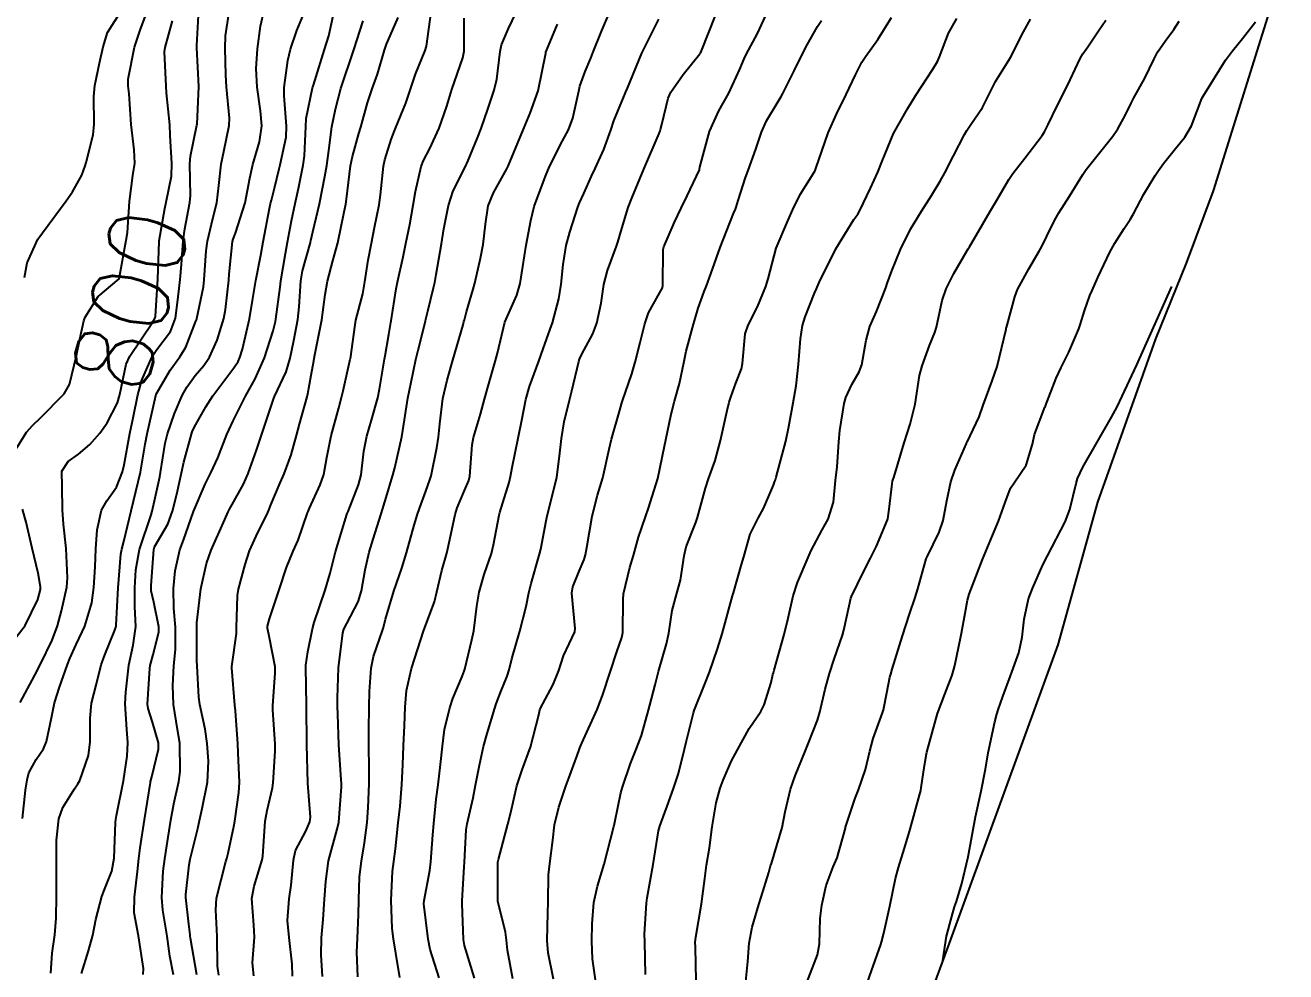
# Model space of a CAD drawing. Header units: metres. Extents: x 307586 to 320046, y 7427249 to 7434250.
# Drawn here: x 319616.2 to 319681.5, y 7428000.3 to 7428049.3 of the extents above; entities that cross this region are included whole.
import ezdxf
from ezdxf.enums import TextEntityAlignment as Align

# ---------------------------------------------------------------- set-up
doc = ezdxf.new("R2010")
doc.units = ezdxf.units.M
doc.header["$MEASUREMENT"] = 0
for name, color, linetype in [('Area', 45, 'Continuous'), ('Cotas', 45, 'Continuous'), ('Curvas de Nivel 1m', 11, 'Continuous'), ('Curvas de Nivel 5m', 15, 'Continuous')]:
    doc.layers.add(name, color=color, linetype=linetype)
doc.styles.add('Style-STANDARD', font='STANDARD.shx')

msp = doc.modelspace()

# ---------------------------------------------------------------- linework, layer by layer
at = {"layer": 'Area'}
msp.add_polyline3d([(319681.515, 7428052.785, 820.687), (319677.749, 7428040.725, 821.817), (319676.351, 7428036.979, 822.016), (319674.762, 7428033.068, 822.086), (319671.759, 7428024.615, 822.228), (319669.705, 7428017.219, 822.598), (319664.013, 7428001.587, 822.037), (319663.131, 7427999.196, 824.897), (319658.845, 7427986.339, 821.377), (319656.789, 7427981.357, 825.497), (319653.983, 7427972.74, 819.967), (319651.298, 7427965.698, 820.428), (319650.961, 7427964.068, 818.259), (319648.891, 7427958.048, 816.717), (319644.755, 7427947.407, 823.176)], dxfattribs=at)
at = {"layer": 'Curvas de Nivel 1m', "flags": 128}
for points, elevation in [([(319615.819, 7428027.423), (319616.318, 7428028.237), (319616.646, 7428028.604), (319617.02, 7428028.963), (319618.265, 7428030.212), (319618.544, 7428030.704), (319618.902, 7428032.202), (319619.071, 7428033.053), (319619.283, 7428033.995), (319619.355, 7428034.197), (319620.029, 7428035.255), (319621.113, 7428036.18), (319621.477, 7428038.175), (319621.533, 7428038.57), (319621.644, 7428040.173), (319621.811, 7428041.532), (319621.922, 7428042.169), (319621.879, 7428042.859), (319621.736, 7428044.172), (319621.636, 7428045.765), (319621.579, 7428046.175), (319621.582, 7428046.52), (319621.91, 7428048.17), (319622.208, 7428049.111), (319622.607, 7428050.16)], 799), ([(319616.099, 7428008.23), (319616.262, 7428009.703), (319616.35, 7428010.227), (319616.438, 7428010.585), (319616.809, 7428011.284), (319617.192, 7428011.842), (319617.348, 7428012.215), (319617.6, 7428013.447), (319617.76, 7428014.211), (319618.027, 7428015.033), (319618.435, 7428016.204), (319618.554, 7428016.517), (319618.878, 7428017.237), (319619.197, 7428017.889), (319619.333, 7428018.196), (319619.695, 7428019.402), (319619.799, 7428020.191), (319619.865, 7428021.255), (319619.902, 7428022.19), (319619.963, 7428023.179), (319620.202, 7428024.188), (319620.472, 7428024.68), (319620.975, 7428025.395), (319621.283, 7428026.176), (319621.365, 7428026.551), (319621.669, 7428028.17), (319621.838, 7428028.984), (319622.078, 7428030.164), (319622.28, 7428030.926), (319622.812, 7428032.154), (319623.067, 7428032.524), (319623.766, 7428033.453), (319624.025, 7428034.141), (319624.151, 7428035.086), (319624.272, 7428036.138), (319624.336, 7428036.923), (319624.426, 7428038.137), (319624.513, 7428038.762), (319624.771, 7428040.134), (319624.806, 7428040.485), (319624.777, 7428042.134), (319624.796, 7428042.525), (319625.138, 7428044.131), (319625.147, 7428044.187), (319625.233, 7428046.13), (319625.126, 7428048.131), (319625.127, 7428048.258), (319625.232, 7428050.13)], 801), ([(319616.209, 7428036.239), (319616.35, 7428037.002), (319616.905, 7428038.232), (319616.998, 7428038.367), (319617.136, 7428038.55), (319618.366, 7428040.212), (319618.693, 7428040.674), (319619.173, 7428041.547), (319619.349, 7428042.03), (319619.4, 7428042.198), (319619.765, 7428043.627), (319619.816, 7428044.194), (319619.803, 7428045.615), (319619.856, 7428046.194), (319620.098, 7428047.338), (319620.275, 7428048.19), (319620.513, 7428048.934), (319621.272, 7428050.129)], 798), ([(319617.575, 7428000.211), (319617.642, 7428001.257), (319617.781, 7428002.209), (319617.853, 7428003.067), (319617.862, 7428004.209), (319617.871, 7428005.069), (319617.86, 7428006.209), (319617.86, 7428007.105), (319617.985, 7428008.208), (319618.191, 7428008.794), (319618.789, 7428009.763), (319618.97, 7428010.02), (319619.069, 7428010.197), (319619.518, 7428011.488), (319619.614, 7428012.192), (319619.603, 7428013.424), (319619.683, 7428014.192), (319619.916, 7428015.126), (319620.184, 7428016.187), (319620.36, 7428016.695), (319620.89, 7428017.977), (319620.939, 7428018.133), (319620.947, 7428018.179), (319620.947, 7428018.233), (319621.057, 7428020.178), (319621.196, 7428021.919), (319621.247, 7428022.175), (319621.352, 7428022.579), (319621.732, 7428024.168), (319621.977, 7428025.164), (319622.21, 7428026.162), (319622.454, 7428027.608), (319622.552, 7428028.157), (319623.008, 7428030.126), (319623.014, 7428030.15), (319623.018, 7428030.165), (319623.034, 7428030.206), (319623.748, 7428031.448), (319624.247, 7428032.138), (319624.563, 7428032.64), (319625.081, 7428033.976), (319625.126, 7428034.086), (319625.135, 7428034.129), (319625.47, 7428035.764), (319625.513, 7428036.126), (319625.619, 7428037.634), (319625.677, 7428038.125), (319625.959, 7428039.307), (319626.173, 7428040.12), (319626.271, 7428041.015), (319626.39, 7428042.118), (319626.537, 7428042.769), (319626.809, 7428044.114), (319626.823, 7428044.5), (319626.676, 7428046.116), (319626.632, 7428046.723), (319626.592, 7428048.117), (319626.614, 7428048.762), (319626.821, 7428050.115)], 802), ([(319619.159, 7428000.195), (319619.516, 7428001.366), (319619.741, 7428002.19), (319619.907, 7428002.992), (319620.216, 7428004.185), (319620.351, 7428004.559), (319620.736, 7428005.506), (319620.85, 7428006.178), (319620.925, 7428008.023), (319620.936, 7428008.178), (319620.98, 7428008.382), (319621.339, 7428010.172), (319621.529, 7428011.452), (319621.567, 7428012.169), (319621.502, 7428012.843), (319621.428, 7428014.171), (319621.455, 7428014.777), (319621.613, 7428016.169), (319621.842, 7428017.202), (319621.981, 7428018.164), (319621.923, 7428019.185), (319621.914, 7428020.165), (319621.98, 7428021.111), (319622.166, 7428022.162), (319622.76, 7428023.952), (319622.822, 7428024.152), (319622.973, 7428024.835), (319623.213, 7428025.925), (319623.255, 7428026.147), (319623.492, 7428027.661), (319623.605, 7428028.144), (319623.971, 7428029.193), (319624.365, 7428030.137), (319624.607, 7428030.566), (319625.048, 7428031.164), (319625.486, 7428031.696), (319625.779, 7428032.123), (319626.188, 7428033.002), (319626.537, 7428034.115), (319626.622, 7428034.583), (319626.78, 7428036.113), (319626.807, 7428036.422), (319626.982, 7428038.112), (319627.011, 7428038.235), (319627.137, 7428038.539), (319627.633, 7428040.103), (319627.879, 7428041.393), (319628.028, 7428042.097), (319628.368, 7428043.266), (319628.494, 7428044.091), (319628.426, 7428044.881), (319628.25, 7428046.095), (319628.21, 7428047.063), (319628.265, 7428048.095), (319628.43, 7428049.258), (319628.617, 7428050.09)], 803), ([(319622.347, 7428000.155), (319622.369, 7428000.463), (319622.114, 7428002.159), (319621.89, 7428003.338), (319621.898, 7428004.162), (319622.061, 7428005.485), (319622.134, 7428006.159), (319622.2, 7428006.709), (319622.421, 7428008.155), (319622.729, 7428010.087), (319622.737, 7428010.151), (319622.747, 7428010.197), (319622.796, 7428010.386), (319623.144, 7428011.821), (319623.139, 7428012.147), (319622.834, 7428013.217), (319622.606, 7428013.919), (319622.582, 7428014.154), (319622.701, 7428015.992), (319622.719, 7428016.152), (319622.746, 7428016.27), (319622.871, 7428016.718), (319623.163, 7428017.873), (319623.165, 7428018.147), (319622.906, 7428019.429), (319622.773, 7428020.014), (319622.77, 7428020.152), (319622.775, 7428020.292), (319622.903, 7428022.151), (319622.944, 7428022.291), (319623.622, 7428023.477), (319623.874, 7428024.141), (319624.093, 7428025.022), (319624.337, 7428026.137), (319624.46, 7428026.674), (319624.854, 7428028.132), (319624.894, 7428028.251), (319625.017, 7428028.51), (319625.599, 7428029.552), (319625.956, 7428030.121), (319626.42, 7428030.739), (319627.055, 7428031.572), (319627.27, 7428031.896), (319627.366, 7428032.105), (319627.495, 7428032.532), (319627.855, 7428034.098), (319628.031, 7428035.164), (319628.184, 7428036.094), (319628.445, 7428037.409), (319628.566, 7428038.088), (319628.893, 7428039.826), (319628.954, 7428040.083), (319628.994, 7428040.244), (319629.166, 7428040.945), (319629.39, 7428041.868), (319629.44, 7428042.077), (319629.759, 7428043.513), (319629.78, 7428044.074), (319629.653, 7428045.65), (319629.657, 7428046.076), (319629.845, 7428047.476), (319629.975, 7428048.073), (319630.304, 7428049.029), (319630.747, 7428050.065)], 804), ([(319628.081, 7428000.086), (319628.014, 7428000.756), (319628.122, 7428002.086), (319628.09, 7428002.705), (319627.984, 7428004.087), (319628.092, 7428004.724), (319628.516, 7428006.082), (319628.551, 7428006.277), (319628.665, 7428008.081), (319628.679, 7428008.176), (319628.779, 7428008.647), (319629.054, 7428009.813), (319629.084, 7428010.077), (319629.184, 7428011.71), (319629.183, 7428012.076), (319629.062, 7428013.856), (319629.062, 7428014.078), (319629.194, 7428015.75), (319629.179, 7428016.077), (319628.888, 7428017.58), (319628.791, 7428018.081), (319628.793, 7428018.182), (319628.898, 7428018.572), (319629.274, 7428019.712), (319629.389, 7428020.075), (319629.779, 7428021.223), (319630.124, 7428022.068), (319630.37, 7428022.645), (319630.865, 7428024.061), (319630.892, 7428024.133), (319630.966, 7428024.296), (319631.525, 7428025.511), (319631.712, 7428026.049), (319631.87, 7428026.915), (319632.086, 7428028.044), (319632.476, 7428029.487), (319632.624, 7428030.036), (319632.703, 7428030.37), (319633.061, 7428031.93), (319633.079, 7428032.014), (319633.083, 7428032.03), (319633.322, 7428033.786), (319633.37, 7428034.027), (319633.728, 7428035.4), (319633.838, 7428036.023), (319634.008, 7428037.137), (319634.169, 7428038.02), (319634.329, 7428038.83), (319634.565, 7428040.016), (319634.641, 7428040.534), (319634.795, 7428042.014), (319634.862, 7428042.337), (319635.197, 7428043.398), (319635.362, 7428043.848), (319635.43, 7428044.008), (319635.953, 7428045.272), (319636.196, 7428046), (319636.46, 7428046.778), (319636.949, 7428047.993), (319637.015, 7428048.233), (319637.273, 7428049.99)], 808), ([(319635.639, 7427999.996), (319635.439, 7428001.251), (319635.311, 7428002.001), (319635.239, 7428002.533), (319635.185, 7428004.003), (319635.262, 7428005.486), (319635.324, 7428006.001), (319635.412, 7428006.652), (319635.564, 7428007.998), (319635.656, 7428008.871), (319635.743, 7428009.996), (319635.794, 7428011.01), (319635.84, 7428011.995), (319635.877, 7428013.038), (319635.914, 7428013.994), (319635.995, 7428014.854), (319636.243, 7428015.989), (319636.893, 7428017.98), (319637.429, 7428019.454), (319637.56, 7428019.974), (319637.825, 7428021.075), (319638.07, 7428021.969), (319638.236, 7428022.681), (319638.508, 7428023.965), (319638.614, 7428024.317), (319638.982, 7428025.207), (319639.208, 7428025.74), (319639.259, 7428025.957), (319639.39, 7428027.575), (319639.463, 7428027.956), (319639.811, 7428029.166), (319640.024, 7428029.95), (319640.247, 7428030.746), (319640.592, 7428031.945), (319640.691, 7428032.32), (319641.083, 7428033.94), (319641.708, 7428035.327), (319641.881, 7428035.928), (319642.005, 7428036.81), (319642.191, 7428037.924), (319642.426, 7428039.201), (319642.595, 7428039.918), (319643.177, 7428041.496), (319643.3, 7428041.79), (319643.351, 7428041.908), (319643.969, 7428043.129), (319644.372, 7428043.898), (319644.605, 7428044.503), (319644.904, 7428045.893), (319644.966, 7428046.162), (319645.243, 7428046.908), (319645.53, 7428047.607), (319645.641, 7428047.886), (319646.106, 7428049.04), (319646.465, 7428049.878)], 812), ([(319625.129, 7428000.123), (319624.796, 7428002.034), (319624.786, 7428002.129), (319624.783, 7428002.208), (319624.709, 7428002.763), (319624.562, 7428004.132), (319624.56, 7428004.296), (319624.74, 7428005.824), (319624.792, 7428006.129), (319625.176, 7428007.714), (319625.271, 7428008.123), (319625.406, 7428008.747), (319625.677, 7428010.117), (319625.729, 7428011.196), (319625.671, 7428012.117), (319625.569, 7428012.858), (319625.293, 7428014.123), (319625.233, 7428014.508), (319625.141, 7428016.126), (319625.134, 7428016.393), (319625.13, 7428018.126), (319625.135, 7428018.366), (319625.339, 7428020.124), (319625.626, 7428021.427), (319625.865, 7428022.116), (319626.573, 7428023.72), (319626.758, 7428024.103), (319626.828, 7428024.239), (319626.969, 7428024.489), (319627.551, 7428025.535), (319627.795, 7428026.098), (319628.219, 7428027.306), (319628.486, 7428028.088), (319629.03, 7428029.742), (319629.112, 7428030), (319629.146, 7428030.079), (319629.76, 7428031.365), (319629.966, 7428032.071), (319630.154, 7428032.987), (319630.356, 7428034.067), (319630.428, 7428034.731), (319630.509, 7428036.066), (319630.594, 7428036.59), (319631.011, 7428038.061), (319631.037, 7428038.158), (319631.138, 7428038.612), (319631.476, 7428040.055), (319631.757, 7428041.469), (319631.856, 7428042.05), (319631.967, 7428042.824), (319632.13, 7428044.046), (319632.304, 7428044.957), (319632.595, 7428046.04), (319633.253, 7428048.03), (319633.748, 7428049.545)], 806), ([(319626.274, 7428000.106), (319626.21, 7428000.577), (319626.187, 7428002.108), (319626.113, 7428003.505), (319626.151, 7428004.109), (319626.641, 7428006), (319626.669, 7428006.101), (319626.682, 7428006.163), (319626.748, 7428006.432), (319627.051, 7428007.815), (319627.1, 7428008.097), (319627.31, 7428009.572), (319627.344, 7428010.094), (319627.278, 7428011.634), (319627.252, 7428012.096), (319627.129, 7428013.808), (319627.104, 7428014.097), (319626.944, 7428016.028), (319626.945, 7428016.099), (319627.177, 7428017.81), (319627.186, 7428018.097), (319627.229, 7428019.778), (319627.281, 7428020.096), (319627.635, 7428021.39), (319627.866, 7428022.091), (319628.197, 7428022.841), (319628.804, 7428024.082), (319628.856, 7428024.19), (319628.969, 7428024.47), (319629.448, 7428025.613), (319629.649, 7428026.073), (319630.017, 7428027.055), (319630.293, 7428028.067), (319630.443, 7428028.641), (319630.848, 7428030.062), (319630.885, 7428030.212), (319631.05, 7428031.18), (319631.186, 7428031.933), (319631.208, 7428032.058), (319631.248, 7428032.24), (319631.601, 7428034.052), (319631.783, 7428035.37), (319631.899, 7428036.048), (319632.18, 7428037.1), (319632.432, 7428038.041), (319632.762, 7428039.649), (319632.838, 7428040.035), (319632.886, 7428040.305), (319633.096, 7428042.031), (319633.188, 7428042.515), (319633.525, 7428043.702), (319633.616, 7428044.026), (319633.961, 7428045.283), (319634.218, 7428046.02), (319634.49, 7428046.768), (319634.851, 7428048.014), (319634.949, 7428048.32), (319635.263, 7428049.044), (319635.561, 7428049.716)], 807), ([(319630.082, 7428000.066), (319630.065, 7428000.683), (319629.907, 7428002.068), (319629.827, 7428002.953), (319629.911, 7428004.068), (319630.019, 7428004.778), (319630.139, 7428006.066), (319630.246, 7428006.577), (319630.768, 7428007.566), (319630.984, 7428008.057), (319631.011, 7428008.293), (319630.882, 7428010.059), (319630.823, 7428012.06), (319630.81, 7428014.06), (319630.807, 7428014.097), (319630.767, 7428016.061), (319630.774, 7428016.161), (319630.881, 7428016.851), (319631.127, 7428018.056), (319631.214, 7428018.373), (319631.778, 7428020.047), (319632.033, 7428020.937), (319632.316, 7428022.039), (319632.903, 7428023.972), (319632.922, 7428024.031), (319632.935, 7428024.059), (319632.964, 7428024.126), (319633.509, 7428025.501), (319633.632, 7428026.024), (319633.77, 7428027.258), (319633.93, 7428028.021), (319634.177, 7428028.862), (319634.497, 7428030.015), (319634.594, 7428030.46), (319634.847, 7428032.012), (319634.88, 7428032.196), (319635.076, 7428033.297), (319635.183, 7428033.908), (319635.202, 7428034.009), (319635.448, 7428035.666), (319635.52, 7428036.006), (319635.819, 7428037.31), (319635.96, 7428038.002), (319636.154, 7428038.988), (319636.336, 7428039.998), (319636.454, 7428040.707), (319636.748, 7428041.994), (319636.869, 7428042.31), (319637.192, 7428042.933), (319637.679, 7428043.983), (319638.072, 7428045.126), (319638.337, 7428045.973), (319638.9, 7428047.616), (319638.965, 7428047.964), (319638.977, 7428049.671)], 809), ([(319633.472, 7428000.022), (319633.414, 7428001.301), (319633.442, 7428002.023), (319633.496, 7428003.241), (319633.517, 7428004.022), (319633.554, 7428005.209), (319633.653, 7428006.021), (319633.819, 7428006.963), (319633.95, 7428008.018), (319634.003, 7428008.795), (319634.05, 7428010.017), (319634.048, 7428010.774), (319634.037, 7428012.018), (319634.042, 7428012.806), (319634.055, 7428014.018), (319634.071, 7428014.802), (319634.159, 7428016.017), (319634.281, 7428016.614), (319634.759, 7428018.011), (319634.793, 7428018.112), (319634.898, 7428018.543), (319635.329, 7428020.004), (319635.744, 7428021.184), (319635.995, 7428021.994), (319636.385, 7428023.416), (319636.559, 7428023.986), (319636.663, 7428024.289), (319636.981, 7428025.182), (319637.194, 7428025.774), (319637.257, 7428025.977), (319637.555, 7428027.426), (319637.638, 7428027.974), (319637.721, 7428028.674), (319637.873, 7428029.977), (319638.091, 7428030.93), (319638.394, 7428031.97), (319638.914, 7428033.796), (319638.96, 7428033.962), (319638.988, 7428034.058), (319639.09, 7428034.459), (319639.431, 7428035.634), (319639.523, 7428035.956), (319639.827, 7428037.252), (319639.956, 7428037.952), (319640.081, 7428039.013), (319640.223, 7428039.949), (319640.485, 7428040.624), (319641.182, 7428041.865), (319641.223, 7428041.939), (319641.255, 7428042.01), (319642.042, 7428043.927), (319642.386, 7428044.752), (319642.809, 7428045.916), (319643.196, 7428047.854), (319643.208, 7428047.911), (319643.254, 7428048.028), (319643.812, 7428049.36)], 811), ([(319637.686, 7427999.97), (319637.219, 7428001.45), (319637.11, 7428001.976), (319636.892, 7428003.808), (319636.898, 7428003.978), (319637.188, 7428005.534), (319637.245, 7428005.975), (319637.357, 7428007.385), (319637.398, 7428007.974), (319637.526, 7428009.232), (319637.624, 7428009.972), (319637.751, 7428011.029), (319637.851, 7428011.97), (319637.963, 7428012.837), (319638.223, 7428013.966), (319638.379, 7428014.436), (319638.867, 7428015.585), (319638.973, 7428015.857), (319639.003, 7428015.959), (319639.363, 7428017.481), (319639.468, 7428017.954), (319639.63, 7428019.229), (319639.745, 7428019.952), (319640.015, 7428020.86), (319640.389, 7428021.946), (319640.499, 7428022.393), (319640.789, 7428023.942), (319640.826, 7428024.081), (319640.972, 7428024.567), (319641.298, 7428025.626), (319641.373, 7428025.934), (319641.466, 7428026.401), (319641.777, 7428027.929), (319641.961, 7428028.864), (319642.174, 7428029.923), (319642.363, 7428030.601), (319642.836, 7428031.913), (319643.069, 7428032.547), (319643.424, 7428033.562), (319643.541, 7428033.905), (319643.87, 7428035.134), (319643.989, 7428035.901), (319644.098, 7428036.925), (319644.255, 7428037.899), (319644.437, 7428038.6), (319644.862, 7428039.893), (319644.942, 7428040.106), (319645.164, 7428040.597), (319645.575, 7428041.488), (319645.759, 7428041.884), (319646.206, 7428042.867), (319646.569, 7428043.876), (319646.726, 7428044.359), (319647.228, 7428045.574), (319647.318, 7428045.782), (319647.35, 7428045.868), (319647.426, 7428046.058), (319648.178, 7428047.856), (319649.046, 7428049.618)], 813), ([(319639.511, 7427999.952), (319638.997, 7428001.658), (319638.944, 7428001.958), (319638.871, 7428003.809), (319638.872, 7428003.959), (319638.974, 7428005.733), (319638.985, 7428005.958), (319639.078, 7428007.649), (319639.124, 7428007.956), (319639.438, 7428009.302), (319639.568, 7428009.952), (319639.763, 7428010.996), (319639.975, 7428011.948), (319640.156, 7428012.621), (319640.554, 7428013.943), (319640.63, 7428014.158), (319640.855, 7428014.752), (319641.199, 7428015.604), (319641.308, 7428015.933), (319641.45, 7428016.503), (319641.851, 7428017.926), (319642.189, 7428019.204), (319642.33, 7428019.919), (319642.446, 7428020.391), (319642.882, 7428021.911), (319642.946, 7428022.182), (319643.219, 7428023.649), (319643.273, 7428023.907), (319643.622, 7428025.265), (319643.763, 7428025.902), (319643.906, 7428026.999), (319644.01, 7428027.9), (319644.152, 7428028.769), (319644.422, 7428029.896), (319644.551, 7428030.384), (319644.908, 7428031.892), (319644.944, 7428032.011), (319645.067, 7428032.277), (319645.633, 7428033.329), (319645.845, 7428033.882), (319646.059, 7428034.92), (319646.21, 7428035.879), (319646.39, 7428036.607), (319646.865, 7428037.873), (319646.938, 7428038.069), (319647.142, 7428038.775), (319647.472, 7428039.865), (319647.653, 7428040.355), (319648.284, 7428041.853), (319649.064, 7428043.705), (319649.124, 7428043.841), (319649.144, 7428043.901), (319649.208, 7428044.176), (319649.536, 7428045.529), (319649.674, 7428045.836), (319650.321, 7428046.75), (319651.183, 7428047.821), (319651.208, 7428047.866), (319651.255, 7428047.98), (319651.99, 7428049.809)], 814), ([(319643.607, 7427999.901), (319643.324, 7428001.273), (319643.265, 7428001.904), (319643.302, 7428003.319), (319643.319, 7428003.904), (319643.342, 7428005.306), (319643.406, 7428005.903), (319643.556, 7428007.112), (319643.656, 7428007.901), (319643.875, 7428008.806), (319644.234, 7428009.896), (319644.385, 7428010.308), (319644.817, 7428011.486), (319644.926, 7428011.783), (319644.97, 7428011.888), (319645.074, 7428012.135), (319645.856, 7428013.875), (319646.136, 7428014.589), (319646.549, 7428015.865), (319646.883, 7428016.859), (319647.145, 7428017.603), (319647.188, 7428017.857), (319647.205, 7428019.562), (319647.23, 7428019.857), (319647.559, 7428021.229), (319647.736, 7428021.852), (319648.002, 7428022.799), (319648.356, 7428023.846), (319648.523, 7428024.291), (319648.993, 7428025.84), (319649.343, 7428027.504), (319649.41, 7428027.836), (319649.684, 7428029.175), (319649.863, 7428029.832), (319650.122, 7428030.754), (319650.341, 7428031.827), (319650.464, 7428032.431), (319650.846, 7428033.822), (319650.904, 7428034.004), (319651.095, 7428034.648), (319651.403, 7428035.521), (319651.52, 7428035.814), (319651.746, 7428036.438), (319652.233, 7428037.803), (319652.918, 7428039.561), (319653.018, 7428039.792), (319653.053, 7428039.893), (319653.16, 7428040.236), (319653.539, 7428041.424), (319653.674, 7428041.785), (319654.08, 7428042.895), (319654.377, 7428043.778), (319654.635, 7428044.352), (319655.227, 7428045.352), (319655.388, 7428045.611), (319655.478, 7428045.768), (319656.056, 7428046.951), (319656.457, 7428047.758), (319656.727, 7428048.287), (319657.275, 7428049.24), (319657.478, 7428049.549)], 816), ([(319645.78, 7427999.873), (319645.613, 7428000.952), (319645.59, 7428001.877), (319645.603, 7428002.768), (319645.686, 7428003.876), (319645.883, 7428004.726), (319646.22, 7428005.868), (319646.728, 7428007.817), (319646.74, 7428007.86), (319646.775, 7428008.037), (319647.087, 7428009.56), (319647.17, 7428009.856), (319647.588, 7428011.075), (319647.894, 7428011.849), (319648.147, 7428012.53), (319648.513, 7428013.843), (319648.584, 7428014.105), (319648.863, 7428015.158), (319649.008, 7428015.701), (319649.043, 7428015.838), (319649.448, 7428017.274), (319649.564, 7428017.833), (319649.738, 7428018.998), (319649.96, 7428019.83), (319650.177, 7428020.574), (319650.368, 7428021.826), (319650.474, 7428022.298), (319650.96, 7428023.555), (319651.048, 7428023.819), (319651.462, 7428025.337), (319651.622, 7428025.811), (319651.962, 7428026.765), (319652.246, 7428027.802), (319652.593, 7428029.361), (319652.699, 7428029.795), (319652.779, 7428030.052), (319653.048, 7428030.775), (319653.325, 7428031.521), (319653.38, 7428031.787), (319653.531, 7428033.333), (319653.671, 7428033.784), (319654.153, 7428034.724), (319654.591, 7428035.775), (319654.714, 7428036.177), (319655.133, 7428037.77), (319655.735, 7428039.176), (319655.99, 7428039.762), (319656.379, 7428040.544), (319657.138, 7428041.75), (319657.153, 7428041.781), (319657.184, 7428041.89), (319657.814, 7428043.741), (319658.25, 7428044.702), (319658.761, 7428045.727), (319659.243, 7428046.733), (319659.568, 7428047.398), (319659.773, 7428047.715), (319660.398, 7428048.576), (319661.095, 7428049.702)], 817), ([(319648.366, 7428000.155), (319648.321, 7428001.844), (319648.318, 7428002.233), (319648.417, 7428003.843), (319648.454, 7428004.115), (319648.753, 7428005.84), (319649.027, 7428007.581), (319649.096, 7428007.837), (319649.555, 7428009.063), (319649.837, 7428009.83), (319650.066, 7428010.565), (319650.389, 7428011.824), (319650.472, 7428012.178), (319650.842, 7428013.706), (319650.877, 7428013.819), (319651.448, 7428015.228), (319651.677, 7428015.808), (319652.095, 7428017.012), (319652.338, 7428017.798), (319652.873, 7428019.751), (319652.882, 7428019.79), (319652.888, 7428019.816), (319652.915, 7428019.92), (319653.341, 7428021.382), (319653.447, 7428021.785), (319653.79, 7428022.946), (319654.194, 7428023.778), (319654.469, 7428024.276), (319654.989, 7428025.491), (319655.064, 7428025.697), (319655.088, 7428025.769), (319655.131, 7428025.904), (319655.624, 7428027.761), (319655.783, 7428028.521), (319656.014, 7428029.755), (319656.161, 7428030.638), (319656.291, 7428031.752), (319656.388, 7428033.069), (319656.5, 7428033.756), (319656.638, 7428034.206), (319657.108, 7428035.437), (319657.208, 7428035.652), (319657.25, 7428035.748), (319657.349, 7428035.98), (319658.21, 7428037.734), (319659.156, 7428039.24), (319659.351, 7428039.527), (319659.463, 7428039.717), (319660.02, 7428040.866), (319660.393, 7428041.708), (319660.621, 7428042.273), (319661.203, 7428043.7), (319661.929, 7428044.983), (319662.354, 7428045.683), (319663.247, 7428047.032), (319663.49, 7428047.429), (319663.591, 7428047.667), (319664.044, 7428048.89), (319664.475, 7428049.658)], 818), ([(319650.991, 7427999.815), (319650.947, 7428001.568), (319650.935, 7428001.817), (319650.974, 7428002.084), (319651.27, 7428003.812), (319651.435, 7428005.118), (319651.527, 7428005.808), (319651.668, 7428006.712), (319651.809, 7428007.804), (319652.024, 7428009.04), (319652.231, 7428009.798), (319652.377, 7428010.218), (319652.814, 7428011.221), (319653.015, 7428011.594), (319653.122, 7428011.787), (319653.725, 7428012.89), (319654.331, 7428013.775), (319654.51, 7428014.111), (319654.865, 7428015.273), (319654.963, 7428015.677), (319654.984, 7428015.768), (319655.024, 7428015.917), (319655.537, 7428017.76), (319655.749, 7428018.605), (319656.011, 7428019.754), (319656.226, 7428020.447), (319656.778, 7428021.742), (319656.947, 7428022.106), (319657.513, 7428023.179), (319657.829, 7428023.731), (319658.091, 7428024.614), (319658.206, 7428025.728), (319658.287, 7428026.441), (319658.372, 7428027.726), (319658.421, 7428028.324), (319658.657, 7428029.724), (319658.737, 7428030.023), (319659.048, 7428030.708), (319659.422, 7428031.354), (319659.56, 7428031.715), (319659.781, 7428033.007), (319659.974, 7428033.711), (319660.318, 7428034.484), (319660.798, 7428035.703), (319660.882, 7428035.936), (319661.122, 7428036.589), (319661.559, 7428037.694), (319662.089, 7428038.746), (319662.66, 7428039.678), (319663.171, 7428040.493), (319663.617, 7428041.228), (319663.858, 7428041.663), (319664.307, 7428042.544), (319664.882, 7428043.653), (319665.002, 7428043.856), (319665.211, 7428044.161), (319665.815, 7428045.054), (319666.111, 7428045.641), (319666.476, 7428046.403), (319667.253, 7428047.63), (319667.93, 7428048.964), (319668.302, 7428049.615)], 819), ([(319656.709, 7427999.74), (319657.267, 7428001.162), (319657.368, 7428001.733), (319657.407, 7428003.042), (319657.489, 7428003.732), (319657.71, 7428004.758), (319658.078, 7428005.727), (319658.284, 7428006.199), (319658.713, 7428007.721), (319658.723, 7428007.771), (319658.775, 7428007.937), (319659.224, 7428009.281), (319659.391, 7428009.714), (319659.749, 7428010.771), (319659.973, 7428011.708), (319660.158, 7428012.378), (319660.632, 7428013.702), (319660.684, 7428013.863), (319660.858, 7428014.733), (319661.02, 7428015.548), (319661.059, 7428015.697), (319661.139, 7428015.96), (319661.672, 7428017.688), (319662.034, 7428018.813), (319662.323, 7428019.679), (319662.468, 7428020.129), (319662.9, 7428021.671), (319662.944, 7428021.785), (319663.567, 7428023.054), (319663.776, 7428023.662), (319663.965, 7428024.673), (319664.172, 7428025.658), (319664.382, 7428026.274), (319664.983, 7428027.65), (319664.99, 7428027.674), (319665.014, 7428027.723), (319665.646, 7428029.029), (319665.854, 7428029.638), (319666.314, 7428030.89), (319666.575, 7428031.627), (319667.031, 7428033.569), (319667.043, 7428033.621), (319667.052, 7428033.652), (319667.085, 7428033.78), (319667.483, 7428035.24), (319667.632, 7428035.615), (319668.206, 7428036.691), (319668.743, 7428037.606), (319668.883, 7428037.858), (319669.145, 7428038.382), (319669.548, 7428039.205), (319669.764, 7428039.594), (319670.31, 7428040.45), (319671.015, 7428041.582), (319671.078, 7428041.687), (319671.185, 7428041.834), (319672.552, 7428043.56), (319672.821, 7428043.943), (319673.22, 7428044.676), (319673.505, 7428045.271), (319673.652, 7428045.546), (319674.219, 7428046.564), (319674.683, 7428047.536), (319674.877, 7428047.916), (319675.267, 7428048.486), (319675.714, 7428049.088), (319675.993, 7428049.523)], 821), ([(319659.836, 7427999.708), (319660.056, 7428000.333), (319660.552, 7428001.702), (319660.59, 7428001.816), (319660.709, 7428002.296), (319661.007, 7428003.696), (319661.311, 7428005.125), (319661.465, 7428005.689), (319661.768, 7428006.69), (319662.06, 7428007.681), (319662.546, 7428009.429), (319662.61, 7428009.673), (319662.643, 7428009.824), (319662.812, 7428010.964), (319662.909, 7428011.582), (319662.928, 7428011.669), (319663.34, 7428013.163), (319663.489, 7428013.664), (319663.856, 7428014.662), (319664.236, 7428015.656), (319664.383, 7428016.15), (319664.692, 7428017.652), (319664.726, 7428017.821), (319664.911, 7428018.858), (319665.033, 7428019.536), (319665.061, 7428019.648), (319665.124, 7428019.846), (319665.809, 7428021.637), (319666.412, 7428023.083), (319666.637, 7428023.625), (319666.727, 7428023.863), (319666.978, 7428024.601), (319667.267, 7428025.339), (319667.449, 7428025.615), (319668.081, 7428026.53), (319668.403, 7428027.606), (319668.51, 7428028.116), (319669.042, 7428029.528), (319669.065, 7428029.577), (319669.072, 7428029.6), (319669.624, 7428031.028), (319669.888, 7428031.592), (319670.278, 7428032.381), (319670.796, 7428033.583), (319670.871, 7428033.797), (319671.097, 7428034.52), (319671.377, 7428035.308), (319671.49, 7428035.574), (319671.79, 7428036.24), (319672.413, 7428037.561), (319672.666, 7428038.031), (319673.151, 7428038.774), (319673.464, 7428039.242), (319673.635, 7428039.545), (319674.16, 7428040.553), (319674.749, 7428041.534), (319674.926, 7428041.792), (319675.189, 7428042.153), (319675.801, 7428042.92), (319676.294, 7428043.519), (319676.634, 7428044.093), (319677.163, 7428045.511), (319677.187, 7428045.557), (319677.234, 7428045.639), (319678.399, 7428047.493), (319678.762, 7428047.986), (319679.27, 7428048.62), (319679.949, 7428049.492)], 822), ([(319663.763, 7428000.87), (319663.941, 7428002.132), (319664.223, 7428003.16), (319664.369, 7428003.654), (319664.457, 7428003.922), (319664.741, 7428004.866), (319665.062, 7428006.248), (319665.457, 7428008.314), (319665.738, 7428009.636), (319665.961, 7428010.784), (319666.112, 7428011.631), (319666.451, 7428013.238), (319666.55, 7428013.624), (319666.622, 7428013.847), (319666.857, 7428014.553), (319667.253, 7428015.616), (319667.689, 7428016.808), (319667.86, 7428017.61), (319667.967, 7428018.549), (319668.196, 7428019.607), (319668.395, 7428020.138), (319668.94, 7428021.357), (319669.171, 7428021.823), (319670.091, 7428023.589), (319670.335, 7428024.223), (319670.661, 7428025.583), (319670.737, 7428025.842), (319671.001, 7428026.427), (319672.495, 7428029.018), (319672.786, 7428029.554), (319673.048, 7428030.107), (319673.797, 7428031.728), (319675.623, 7428035.78)], 823), ([(319615.662, 7428017.458), (319616.25, 7428018.23), (319616.906, 7428019.564), (319617.038, 7428020.092), (319617.044, 7428020.219), (319616.924, 7428020.928), (319616.611, 7428022.225), (319616.288, 7428023.569), (319616.109, 7428024.239)], 799)]:
    msp.add_lwpolyline(points, dxfattribs=dict(at, elevation=elevation))
at = {"layer": 'Curvas de Nivel 5m', "flags": 128}
for points, elevation in [([(319623.921, 7428000.138), (319623.737, 7428001.09), (319623.603, 7428002.141), (319623.378, 7428003.481), (319623.321, 7428004.144), (319623.388, 7428005.492), (319623.466, 7428006.143), (319623.647, 7428007.254), (319623.793, 7428008.14), (319623.94, 7428008.98), (319624.198, 7428010.136), (319624.277, 7428010.659), (319624.247, 7428012.136), (319624.133, 7428012.833), (319623.918, 7428014.139), (319623.886, 7428015.107), (319623.943, 7428016.139), (319624.031, 7428016.983), (319624.033, 7428018.139), (319623.941, 7428019.101), (319623.921, 7428020.14), (319624.006, 7428021.06), (319624.258, 7428022.137), (319624.442, 7428022.641), (319624.963, 7428024.13), (319625.564, 7428025.542), (319625.848, 7428026.121), (319626.212, 7428026.906), (319626.68, 7428028.113), (319626.785, 7428028.343), (319627.02, 7428028.824), (319627.654, 7428030.101), (319628.144, 7428030.996), (319628.638, 7428032.086), (319629.077, 7428033.489), (319629.197, 7428033.964), (319629.22, 7428034.079), (319629.439, 7428035.746), (319629.48, 7428036.076), (319629.72, 7428037.481), (319629.834, 7428038.073), (319630.037, 7428039.178), (319630.218, 7428040.069), (319630.387, 7428040.846), (319630.638, 7428042.065), (319630.705, 7428042.548), (319630.768, 7428044.064), (319630.797, 7428044.476), (319631.125, 7428046.061), (319631.147, 7428046.148), (319631.237, 7428046.43), (319631.745, 7428048.053), (319631.973, 7428048.762), (319632.248, 7428050.045)], 805), ([(319631.646, 7428000.045), (319631.573, 7428001.164), (319631.581, 7428002.047), (319631.668, 7428003.001), (319631.75, 7428004.045), (319631.81, 7428004.97), (319631.952, 7428006.042), (319632.402, 7428007.669), (319632.481, 7428008.034), (319632.62, 7428009.861), (319632.619, 7428010.033), (319632.605, 7428010.223), (319632.48, 7428012.035), (319632.428, 7428013.625), (319632.421, 7428014.036), (319632.416, 7428014.47), (319632.468, 7428016.036), (319632.694, 7428017.836), (319632.75, 7428018.032), (319632.896, 7428018.334), (319633.491, 7428019.44), (319633.656, 7428020.023), (319633.84, 7428021.11), (319634.062, 7428022.019), (319634.266, 7428022.7), (319634.677, 7428024.013), (319634.744, 7428024.234), (319634.978, 7428025.03), (319635.214, 7428025.783), (319635.281, 7428026.006), (319635.385, 7428026.392), (319635.75, 7428027.999), (319635.886, 7428028.865), (319636.063, 7428030), (319636.221, 7428030.822), (319636.476, 7428031.996), (319636.589, 7428032.473), (319636.972, 7428033.991), (319636.992, 7428034.083), (319637.091, 7428034.504), (319637.386, 7428035.709), (319637.45, 7428035.985), (319637.528, 7428036.395), (319637.795, 7428037.98), (319637.924, 7428038.761), (319638.165, 7428039.975), (319638.408, 7428040.727), (319639.02, 7428041.962), (319639.186, 7428042.304), (319639.672, 7428043.482), (319639.851, 7428043.954), (319640.202, 7428044.966), (319640.528, 7428045.947), (319640.667, 7428046.518), (319640.835, 7428047.944), (319640.9, 7428048.3), (319641.265, 7428049.138), (319641.648, 7428049.934)], 810), ([(319615.984, 7428014.233), (319616.86, 7428015.881), (319616.975, 7428016.106), (319617.029, 7428016.218), (319617.635, 7428017.459), (319617.919, 7428018.21), (319618.132, 7428018.976), (319618.396, 7428020.205), (319618.43, 7428020.696), (319618.366, 7428022.206), (319618.221, 7428023.473), (319618.179, 7428024.212), (319618.164, 7428025.402), (319618.138, 7428026.213), (319618.478, 7428026.721), (319618.996, 7428027.102), (319619.599, 7428027.599), (319620.109, 7428028.189), (319620.484, 7428028.72), (319621.029, 7428029.747), (319621.141, 7428030.178), (319621.474, 7428031.756), (319621.658, 7428032.171), (319622.839, 7428033.912), (319622.976, 7428034.152), (319622.994, 7428034.242), (319623.113, 7428036.15), (319623.18, 7428038.102), (319623.186, 7428038.149), (319623.475, 7428039.822), (319623.544, 7428040.146), (319623.819, 7428041.498), (319623.838, 7428042.143), (319623.749, 7428043.593), (319623.728, 7428044.145), (319623.568, 7428045.806), (319623.537, 7428046.147), (319623.464, 7428047.934), (319623.489, 7428048.148), (319623.868, 7428049.542)], 800), ([(319641.489, 7427999.928), (319641.21, 7428001.417), (319641.157, 7428001.933), (319641.112, 7428002.339), (319640.723, 7428003.94), (319640.721, 7428005.94), (319640.724, 7428005.97), (319640.755, 7428006.101), (319641.235, 7428007.933), (319641.389, 7428008.541), (319641.708, 7428009.926), (319641.977, 7428010.751), (319642.415, 7428011.916), (319642.84, 7428013.604), (319642.889, 7428013.863), (319642.904, 7428013.909), (319643.59, 7428015.175), (319643.877, 7428015.9), (319644.122, 7428016.656), (319644.701, 7428017.892), (319644.72, 7428018.066), (319644.554, 7428019.894), (319644.594, 7428020.217), (319644.93, 7428021.028), (319645.194, 7428021.632), (319645.264, 7428021.885), (319645.322, 7428022.259), (319645.593, 7428023.881), (319645.882, 7428024.974), (319646.155, 7428025.873), (319646.488, 7428027.348), (319646.602, 7428027.866), (319647.028, 7428029.381), (319647.139, 7428029.751), (319647.173, 7428029.859), (319647.651, 7428031.264), (319647.828, 7428031.859), (319648.091, 7428032.873), (319648.33, 7428033.851), (319648.519, 7428034.421), (319649.107, 7428035.464), (319649.238, 7428035.711), (319649.263, 7428035.839), (319649.281, 7428037.689), (319649.312, 7428037.838), (319649.869, 7428039.109), (319650.216, 7428039.829), (319650.523, 7428040.466), (319651.154, 7428041.82), (319651.16, 7428041.843), (319651.184, 7428041.961), (319651.671, 7428043.813), (319652.154, 7428044.871), (319652.669, 7428045.798), (319653.245, 7428047.031), (319653.468, 7428047.57), (319653.577, 7428047.787), (319654.166, 7428048.879), (319654.574, 7428049.777)], 815), ([(319653.56, 7427999.781), (319653.653, 7428000.816), (319653.727, 7428001.78), (319653.884, 7428002.605), (319654.237, 7428003.775), (319654.352, 7428004.15), (319654.748, 7428005.43), (319654.821, 7428005.699), (319654.842, 7428005.769), (319654.891, 7428005.905), (319655.431, 7428007.76), (319655.597, 7428008.574), (319655.866, 7428009.754), (319656.112, 7428010.441), (319656.655, 7428011.743), (319656.827, 7428012.177), (319657.262, 7428013.313), (319657.385, 7428013.735), (319657.671, 7428014.921), (319657.894, 7428015.73), (319658.136, 7428016.472), (319658.558, 7428017.723), (319658.634, 7428017.984), (319658.908, 7428019.248), (319658.992, 7428019.639), (319659.023, 7428019.719), (319659.645, 7428021), (319660.004, 7428021.709), (319660.322, 7428022.333), (319660.901, 7428023.701), (319660.913, 7428023.751), (319660.971, 7428024.253), (319661.133, 7428025.556), (319661.16, 7428025.697), (319661.232, 7428025.933), (319661.76, 7428027.689), (319662.065, 7428028.647), (319662.325, 7428029.681), (319662.556, 7428031.176), (319662.684, 7428031.676), (319663.074, 7428032.729), (319663.35, 7428033.398), (319663.428, 7428033.667), (319663.722, 7428035.045), (319663.934, 7428035.662), (319664.329, 7428036.45), (319665.02, 7428037.651), (319665.063, 7428037.721), (319665.136, 7428037.84), (319665.808, 7428038.988), (319666.185, 7428039.64), (319666.548, 7428040.258), (319667.18, 7428041.319), (319667.389, 7428041.627), (319668.004, 7428042.43), (319668.901, 7428043.605), (319669.019, 7428043.79), (319669.211, 7428044.166), (319669.686, 7428045.136), (319669.922, 7428045.593), (319670.348, 7428046.483), (319670.872, 7428047.584), (319671.014, 7428047.825), (319671.262, 7428048.182), (319671.826, 7428049.02), (319672.192, 7428049.566)], 820)]:
    msp.add_lwpolyline(points, dxfattribs=dict(at, elevation=elevation))

# ---------------------------------------------------------------- texts
at = {"layer": 'Cotas', "style": 'Style-STANDARD'}
msp.add_text('800', height=4, rotation=74.31977, dxfattribs=at).set_placement((319621.704, 7428035.1, 800), align=Align.MIDDLE_CENTER)

doc.saveas('drawing.dxf')
